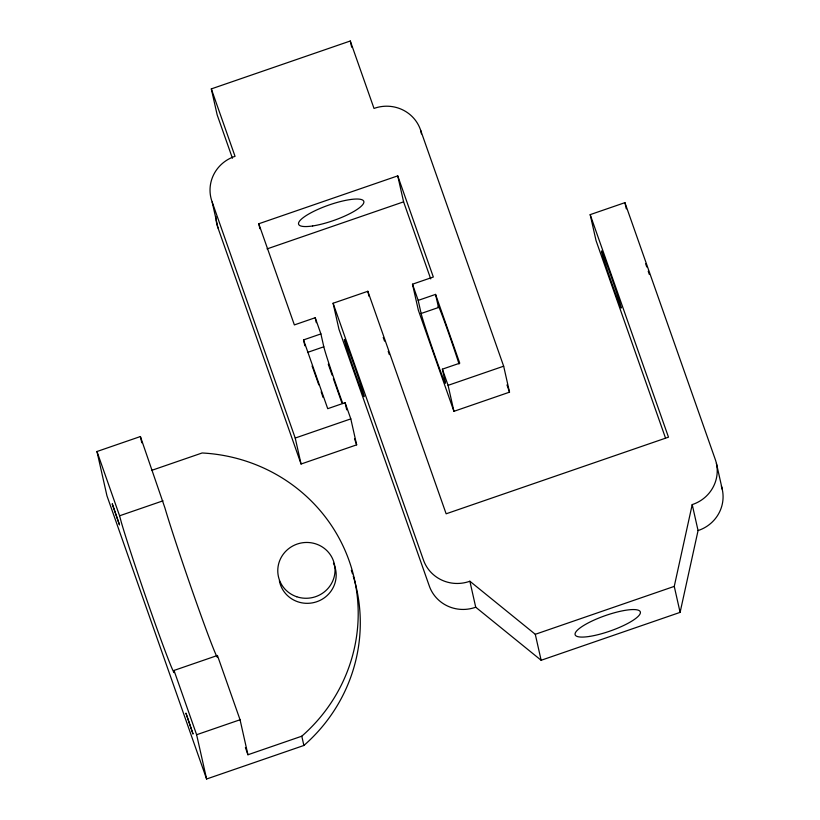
<?xml version="1.0" encoding="UTF-8"?>
<svg xmlns="http://www.w3.org/2000/svg" width="820" height="820" viewBox="0 0 820 820"><rect width="100%" height="100%" fill="white"/><g stroke="black" fill="none" stroke-linecap="round" stroke-linejoin="round"><path stroke-width="1.23" d="M590.185 214.635L668.484 437.162L446.141 513.802L367.842 291.274L333.094 303.246L338.947 329.22L429.116 585.47A36.152 35.137 -12.7 0 0 475.723 607.21L541.139 660.274L680.108 612.366L674.255 586.392L692.213 504.597A36.152 35.137 -12.7 0 0 715.091 458.903L624.922 202.653L590.185 214.635L596.037 240.598L665.45 437.87M680.108 612.366L698.066 530.56A36.152 35.137 -12.7 0 0 721.333 485.983M232.429 158.219L217.167 114.872L211.314 88.898L350.284 41L374.012 108.435A36.152 35.137 -12.7 0 1 420.619 130.175L503.664 366.191L509.517 392.165L453.931 411.322L418.343 310.175L412.491 284.202L433.329 277.016L397.741 175.869L258.772 223.768L259.889 228.718M267.043 248.911L403.594 201.843L397.741 175.869M342.801 403.614A37.494 0.994 71 0 1 323.808 346.788L320.907 333.914L315.208 317.729L294.37 324.915L258.772 223.768M304.856 345.763L303.533 339.91L320.907 333.914M418.179 300.386L435.553 294.401L459.753 363.178L442.38 369.164L445.28 382.038A37.494 0.994 71 0 1 435.307 356.813A37.494 0.994 71 0 1 421.131 313.486L418.179 300.386L412.491 284.202M307.592 352.385L323.808 346.788M421.131 313.486L438.505 307.5L435.553 294.401M353.246 576.142A167.26 162.565 -12.7 0 1 303.882 745.472L206.599 779L106.948 495.782L96.965 451.512L140.394 436.537L164.902 507.846A84.552 2.255 71 0 0 193.305 593.731A84.552 2.255 71 0 0 217.269 657.24M216.111 220.016A36.152 35.137 -12.7 0 0 218.017 228.001L301.073 464.017L356.659 444.85L350.806 418.887L345.107 402.692L327.733 408.688L303.533 339.91M151.874 470.301L202.13 452.978A167.26 162.565 -12.7 0 1 349.238 561.054A167.26 162.565 -12.7 0 1 301.791 736.196L303.882 745.472M301.073 464.017L295.22 438.044L350.806 418.887M453.931 411.322L448.079 385.349L503.664 366.191M301.791 736.196L247.937 754.759L240.055 719.765L217.433 655.477L174.004 670.442L174.188 672.625A84.552 2.255 71 0 1 151.075 612.089A84.552 2.255 71 0 1 121.473 522.811L119.587 515.79L163.016 500.825M206.599 779L196.626 734.73L240.055 719.765M333.094 303.246L423.263 559.496A36.152 35.137 -12.7 0 0 469.87 581.236L535.286 634.301L674.255 586.392M506.975 384.939L509.517 392.165M403.594 201.843L430.715 278.902M442.38 369.164L448.079 385.349M328.266 364.172L332.079 375.017M333.351 378.625L341.827 402.712M354.537 438.833L356.659 444.85M211.314 88.898L235.043 156.333A36.152 35.137 -12.7 0 0 212.165 202.027L218.017 228.001M212.165 202.027L295.22 438.044M245.395 747.522L247.937 754.759M96.965 451.512L119.587 515.79M174.004 670.442L196.626 734.73M716.424 463.402L722.276 489.376M624.922 202.653L626.316 208.844M692.213 504.597L698.066 530.56M535.286 634.301L541.139 660.274M420.619 130.175L421.449 133.885M350.284 41L351.678 47.181M469.87 581.236L475.723 607.21M367.842 291.274L368.959 296.225M345.107 402.692L346.716 409.836M315.208 317.729L316.325 322.68M140.394 436.537L141.798 442.79M351.329 570.33A167.26 162.565 -12.7 0 1 352.508 573.805M333.443 563.207A28.669 27.87 -12.7 0 1 316.274 601.9A28.669 27.87 -12.7 0 1 279.364 580.724M645.658 263.784A30.145 0.799 71 0 1 646.775 266.982M648.22 271.225A30.145 0.799 71 0 1 649.297 274.382M383.227 337.461A30.145 0.799 71 0 1 384.549 341.069M388.208 351.349A30.145 0.799 71 0 1 389.315 354.537M312.082 366.017A37.494 0.994 71 0 1 313.291 369.338M313.712 370.486A37.494 0.994 71 0 1 316.387 378.02M316.786 379.137A37.494 0.994 71 0 1 318.785 384.867M321.163 391.806A37.494 0.994 71 0 1 323.09 397.474M438.505 307.5A37.494 0.994 71 0 1 444.819 322.465A37.494 0.994 71 0 1 459.046 363.977M215.988 218.848A36.152 35.137 -12.7 0 1 215.885 216.5M112.278 503.931L119.443 524.738L112.278 503.931M185.986 713.267L192.977 733.859L185.986 713.267M296.727 596.745A28.669 27.87 -12.7 0 0 334.58 565.062A28.669 27.87 -12.7 0 0 287.902 549.287A28.669 27.87 -12.7 0 0 296.727 596.745M589.283 636.463A34.553 8.077 -19.4 0 0 640.317 613.196A34.553 8.077 -19.4 0 0 593.506 620.34A34.553 8.077 -19.4 0 0 589.283 636.463M605.601 264.88A30.145 0.799 71 0 0 621.181 308.033A30.145 0.799 71 0 0 607.353 265.711A30.145 0.799 71 0 0 605.601 264.88M348.52 353.502A30.145 0.799 71 0 0 364.101 396.654A30.145 0.799 71 0 0 350.273 354.322A30.145 0.799 71 0 0 348.52 353.502M312.676 225.951A34.553 8.077 -19.4 0 0 363.793 202.694A34.553 8.077 -19.4 0 0 317.084 209.766A34.553 8.077 -19.4 0 0 312.676 225.951"/></g></svg>
